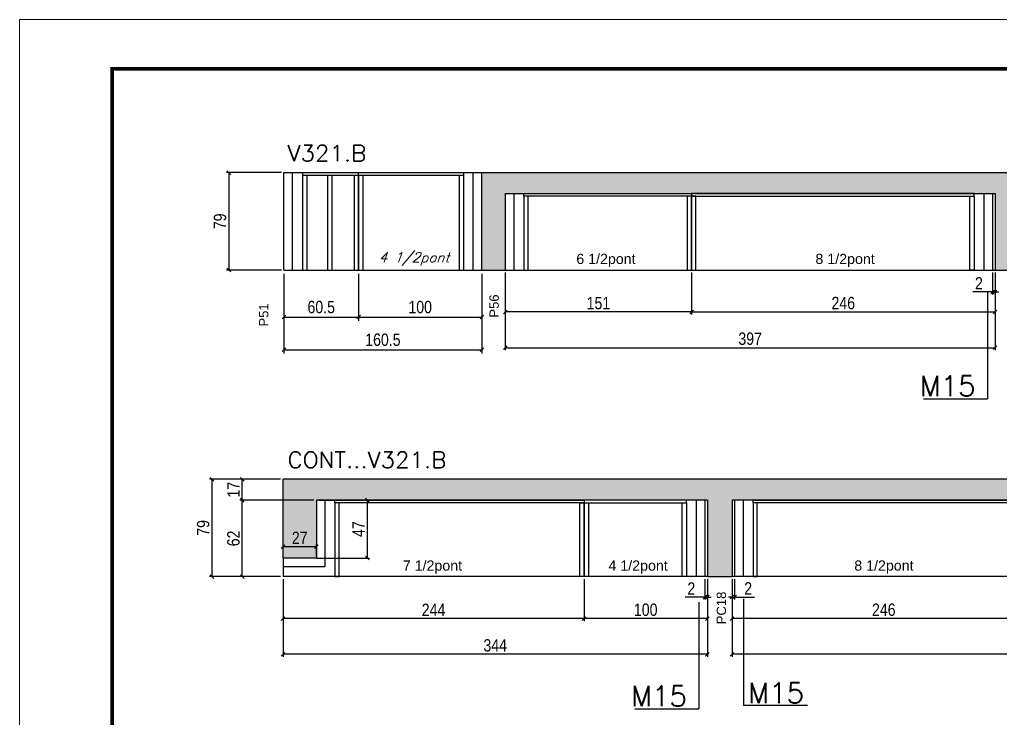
# Model space of a CAD drawing. Extents: x -3394 to 16474, y -5031 to 14397.
# Drawn here: x 5857 to 6652, y 5790 to 6357 of the extents above; entities that cross this region are included whole.
import ezdxf

# ---------------------------------------------------------------- set-up
doc = ezdxf.new("R2010")
doc.units = 0
doc.linetypes.add('DASHED', pattern=[0.75, 0.5, -0.25])
doc.layers.get('0').update_dxf_attribs({"linetype": 'CONTINUOUS'})
doc.layers.get('Defpoints').update_dxf_attribs({"linetype": 'CONTINUOUS'})
for name, color, linetype in [('COTA', 241, 'CONTINUOUS'), ('NOMENCLATURA', 7, 'CONTINUOUS'), ('Painéis', 200, 'CONTINUOUS'), ('PONTALETE', 7, 'CONTINUOUS'), ('SARR_2.2x7', 40, 'CONTINUOUS'), ('SARR_3.5x7', 81, 'CONTINUOUS'), ('texto', 7, 'CONTINUOUS')]:
    doc.layers.add(name, color=color, linetype=linetype)
for name, color, linetype, lineweight in [('Folhas', 255, 'CONTINUOUS', 9), ('SARRAFO DE PRESSAO', 251, 'DASHED', 9), ('Texto Seção', 7, 'CONTINUOUS', 15)]:
    doc.layers.add(name, color=color, linetype=linetype, lineweight=lineweight)
doc.styles.add('ARIAL', font='arial.ttf')
doc.styles.add('COTA TECNICA', font='techl___.ttf', dxfattribs={"height": 10})
doc.styles.add('REGUA-120', font='ROMANS.shx', dxfattribs={"height": 15})
doc.styles.add('ROMANS', font='romans.shx')
doc.styles.get("Standard").update_dxf_attribs({"font": 'ROMANS.SHX'})
doc.dimstyles.new('PAINEL', dxfattribs={"dimtxt": 10, "dimasz": 3, "dimexe": 3, "dimexo": 3, "dimgap": 3, "dimtad": 1, "dimdec": 1, "dimzin": 12, "dimdsep": 46, "dimtxsty": 'COTA TECNICA', "dimblk1": 'OBLIQUE', "dimblk2": 'OBLIQUE', "dimsah": 1, "dimcen": 0.9, "dimclrd": 4, "dimclre": 4, "dimclrt": 240, "dimadec": 1, "dimazin": 3, "dimtfac": 1, "dimtdec": 1, "dimtmove": 0, "dimatfit": 3, "dimfxl": 1, "dimtolj": 1, "dimtzin": 12, "dimarcsym": 0})
pattern_1 = [(50, (0, 1148.575), (9.1092334, -0.796954), [0.9525, -10.4775]), (355, (0, 1148.575), (-1.762171, 9.552842), [0.762, -8.382029]), (100.45144, (0.759, 1148.509), (7.347062, 8.755888), [0.8095, -8.904512]), (46.1842, (0, 1151.115), (13.553952, -2.102116), [1.42875, -15.71625]), (96.63556, (1.13, 1150.94), (11.870207, 12.371306), [1.214251, -13.35678]), (351.18415, (0, 1151.115), (11.870207, 12.371306), [1.142998, -12.572987]), (21, (1.27, 1150.48), (7.5807196, -5.11326), [0.9525, -10.4775]), (326, (1.27, 1150.48), (3.090101, 9.209398), [0.762, -8.382]), (71.45144, (1.902, 1150.054), (10.670821, 4.096138), [0.8095, -8.904497]), (37.5, (0, 1148.575), (0.1544302, 4.227752), [0, -8.2804, 0, -8.509, 0, -8.41375]), (7.5, (0, 1148.575), (3.3409831, 5.0090287), [0, -4.8514, 0, -8.0899, 0, -3.20675]), (327.5, (-2.832, 1148.575), (6.7795298, -0.2864372), [0, -3.175, 0, -9.906, 0, -13.1445]), (317.5, (-4.102, 1148.575), (7.406459, 1.2713246), [0, -4.1275, 0, -6.5786, 0, -9.3345])]

# ---------------------------------------------------------------- blocks, each defined once
blk = doc.blocks.new('9999999999')
at = {"layer": 'Folhas'}
blk.add_lwpolyline([(98138.98, 34190.21), (99623.98, 34190.21), (99623.98, 35240.21), (98138.98, 35240.21)], close=True, dxfattribs=at)
at = {"layer": 'Folhas', "color": 30, "const_width": 3}
blk.add_lwpolyline([(98213.98, 34230.21), (99583.98, 34230.21), (99583.98, 35200.21), (98213.98, 35200.21)], close=True, dxfattribs=at)
blk = doc.blocks.new('_Oblique')
at = {"color": 0, "linetype": 'ByBlock', "lineweight": -2}
blk.add_line((-0.5, -0.5), (0.5, 0.5), dxfattribs=at)
blk = doc.blocks.new('*D912')
at = {"layer": 'COTA', "color": 4, "linetype": 'ByBlock', "lineweight": -2, "transparency": 16777216}
for p, q in [((6071.48, 6150.49), (6071.48, 6112.3)), ((6131.98, 6150.49), (6131.98, 6112.3)), ((6071.48, 6115.3), (6131.98, 6115.3))]:
    blk.add_line(p, q, dxfattribs=at)
at = {"layer": 'Defpoints', "color": 0, "linetype": 'ByBlock', "transparency": 16777216}
for p in [(6071.48, 6153.49), (6131.98, 6153.49), (6131.98, 6115.3)]:
    blk.add_point(p, dxfattribs=at)
at = {"layer": 'COTA', "color": 4, "linetype": 'ByBlock', "lineweight": -2, "transparency": 16777216, "xscale": 3, "yscale": 3, "zscale": 3, "rotation": 180}
blk.add_blockref('_Oblique', (6071.48, 6115.3), dxfattribs=at)
at = {"layer": 'COTA', "color": 4, "linetype": 'ByBlock', "lineweight": -2, "transparency": 16777216, "xscale": 3, "yscale": 3, "zscale": 3}
blk.add_blockref('_Oblique', (6131.98, 6115.3), dxfattribs=at)
at = {"layer": 'COTA', "color": 240, "linetype": 'ByBlock', "transparency": 16777216, "insert": (6101.73, 6123.41), "char_height": 10, "attachment_point": 5, "style": 'COTA TECNICA'}
blk.add_mtext('\\A1;60.5', dxfattribs=at)
blk = doc.blocks.new('*D913')
at = {"layer": 'COTA', "color": 4, "linetype": 'ByBlock', "lineweight": -2, "transparency": 16777216}
for p, q in [((6131.98, 6150.49), (6131.98, 6112.3)), ((6231.98, 6150.49), (6231.98, 6112.3)), ((6131.98, 6115.3), (6231.98, 6115.3))]:
    blk.add_line(p, q, dxfattribs=at)
at = {"layer": 'Defpoints', "color": 0, "linetype": 'ByBlock', "transparency": 16777216}
for p in [(6131.98, 6153.49), (6231.98, 6153.49), (6231.98, 6115.3)]:
    blk.add_point(p, dxfattribs=at)
at = {"layer": 'COTA', "color": 4, "linetype": 'ByBlock', "lineweight": -2, "transparency": 16777216, "xscale": 3, "yscale": 3, "zscale": 3, "rotation": 180}
blk.add_blockref('_Oblique', (6131.98, 6115.3), dxfattribs=at)
at = {"layer": 'COTA', "color": 4, "linetype": 'ByBlock', "lineweight": -2, "transparency": 16777216, "xscale": 3, "yscale": 3, "zscale": 3}
blk.add_blockref('_Oblique', (6231.98, 6115.3), dxfattribs=at)
at = {"layer": 'COTA', "color": 240, "linetype": 'ByBlock', "transparency": 16777216, "insert": (6181.98, 6123.4), "char_height": 10, "attachment_point": 5, "style": 'COTA TECNICA'}
blk.add_mtext('\\A1;100', dxfattribs=at)
blk = doc.blocks.new('*D914')
at = {"layer": 'COTA', "color": 4, "linetype": 'ByBlock', "lineweight": -2, "transparency": 16777216}
for p, q in [((6071.48, 6150.49), (6071.48, 6085.8)), ((6231.98, 6150.49), (6231.98, 6085.8)), ((6071.48, 6088.8), (6231.98, 6088.8))]:
    blk.add_line(p, q, dxfattribs=at)
at = {"layer": 'Defpoints', "color": 0, "linetype": 'ByBlock', "transparency": 16777216}
for p in [(6071.48, 6153.49), (6231.98, 6153.49), (6231.98, 6088.8)]:
    blk.add_point(p, dxfattribs=at)
at = {"layer": 'COTA', "color": 4, "linetype": 'ByBlock', "lineweight": -2, "transparency": 16777216, "xscale": 3, "yscale": 3, "zscale": 3, "rotation": 180}
blk.add_blockref('_Oblique', (6071.48, 6088.8), dxfattribs=at)
at = {"layer": 'COTA', "color": 4, "linetype": 'ByBlock', "lineweight": -2, "transparency": 16777216, "xscale": 3, "yscale": 3, "zscale": 3}
blk.add_blockref('_Oblique', (6231.98, 6088.8), dxfattribs=at)
at = {"layer": 'COTA', "color": 240, "linetype": 'ByBlock', "transparency": 16777216, "insert": (6151.73, 6096.91), "char_height": 10, "attachment_point": 5, "style": 'COTA TECNICA'}
blk.add_mtext('\\A1;160.5', dxfattribs=at)
blk = doc.blocks.new('*D919')
at = {"layer": 'COTA', "color": 4, "linetype": 'Continuous', "lineweight": -2, "transparency": 16777216}
for p, q in [((6401.98, 6151.49), (6401.98, 6117.52)), ((6648.01, 6151.49), (6648.01, 6117.52)), ((6401.98, 6119.52), (6648.01, 6119.52))]:
    blk.add_line(p, q, dxfattribs=at)
at = {"layer": 'Defpoints', "color": 0, "linetype": 'Continuous', "transparency": 16777216}
for p in [(6401.98, 6153.49), (6648.01, 6153.49), (6648.01, 6119.52)]:
    blk.add_point(p, dxfattribs=at)
at = {"layer": 'COTA', "color": 4, "linetype": 'Continuous', "lineweight": -2, "transparency": 16777216, "xscale": 3, "yscale": 3, "zscale": 3, "rotation": 180}
blk.add_blockref('_Oblique', (6401.98, 6119.52), dxfattribs=at)
at = {"layer": 'COTA', "color": 4, "linetype": 'Continuous', "lineweight": -2, "transparency": 16777216, "xscale": 3, "yscale": 3, "zscale": 3}
blk.add_blockref('_Oblique', (6648.01, 6119.52), dxfattribs=at)
at = {"layer": 'COTA', "color": 240, "linetype": 'Continuous', "transparency": 16777216, "insert": (6525, 6126.62), "char_height": 10, "attachment_point": 5, "style": 'COTA TECNICA'}
blk.add_mtext('\\A1;246', dxfattribs=at)
blk = doc.blocks.new('*D920')
at = {"layer": 'COTA', "color": 4, "linetype": 'Continuous', "lineweight": -2, "transparency": 16777216}
for p, q in [((6250.98, 6151.49), (6250.98, 6088.5)), ((6648.01, 6151.49), (6648.01, 6088.5)), ((6250.98, 6090.5), (6648.01, 6090.5))]:
    blk.add_line(p, q, dxfattribs=at)
at = {"layer": 'Defpoints', "color": 0, "linetype": 'Continuous', "transparency": 16777216}
for p in [(6250.98, 6153.49), (6648.01, 6153.49), (6648.01, 6090.5)]:
    blk.add_point(p, dxfattribs=at)
at = {"layer": 'COTA', "color": 4, "linetype": 'Continuous', "lineweight": -2, "transparency": 16777216, "xscale": 3, "yscale": 3, "zscale": 3, "rotation": 180}
blk.add_blockref('_Oblique', (6250.98, 6090.5), dxfattribs=at)
at = {"layer": 'COTA', "color": 4, "linetype": 'Continuous', "lineweight": -2, "transparency": 16777216, "xscale": 3, "yscale": 3, "zscale": 3}
blk.add_blockref('_Oblique', (6648.01, 6090.5), dxfattribs=at)
at = {"layer": 'COTA', "color": 240, "linetype": 'Continuous', "transparency": 16777216, "insert": (6449.5, 6097.74), "char_height": 10, "attachment_point": 5, "style": 'COTA TECNICA'}
blk.add_mtext('\\A1;397', dxfattribs=at)
blk = doc.blocks.new('*D923')
at = {"layer": 'COTA', "color": 4, "linetype": 'Continuous', "lineweight": -2, "transparency": 16777216}
for p, q in [((6250.98, 6151.49), (6250.98, 6117.52)), ((6401.98, 6151.49), (6401.98, 6117.52)), ((6401.98, 6119.52), (6250.98, 6119.52))]:
    blk.add_line(p, q, dxfattribs=at)
at = {"layer": 'Defpoints', "color": 0, "linetype": 'Continuous', "transparency": 16777216}
for p in [(6250.98, 6153.49), (6401.98, 6153.49), (6250.98, 6119.52)]:
    blk.add_point(p, dxfattribs=at)
at = {"layer": 'COTA', "color": 4, "linetype": 'Continuous', "lineweight": -2, "transparency": 16777216, "xscale": 3, "yscale": 3, "zscale": 3, "rotation": 180}
blk.add_blockref('_Oblique', (6250.98, 6119.52), dxfattribs=at)
at = {"layer": 'COTA', "color": 4, "linetype": 'Continuous', "lineweight": -2, "transparency": 16777216, "xscale": 3, "yscale": 3, "zscale": 3}
blk.add_blockref('_Oblique', (6401.98, 6119.52), dxfattribs=at)
at = {"layer": 'COTA', "color": 240, "linetype": 'Continuous', "transparency": 16777216, "insert": (6326.48, 6126.63), "char_height": 10, "attachment_point": 5, "style": 'COTA TECNICA'}
blk.add_mtext('\\A1;151', dxfattribs=at)
blk = doc.blocks.new('*D927')
at = {"layer": 'COTA', "color": 4, "linetype": 'Continuous', "lineweight": -2, "transparency": 16777216}
for p, q in [((6314.81, 5902.87), (6314.81, 5868.9)), ((6414.81, 5902.87), (6414.81, 5868.9)), ((6414.81, 5870.9), (6314.81, 5870.9))]:
    blk.add_line(p, q, dxfattribs=at)
at = {"layer": 'Defpoints', "color": 0, "linetype": 'Continuous', "transparency": 16777216}
for p in [(6314.81, 5904.87), (6414.81, 5904.87), (6314.81, 5870.9)]:
    blk.add_point(p, dxfattribs=at)
at = {"layer": 'COTA', "color": 4, "linetype": 'Continuous', "lineweight": -2, "transparency": 16777216, "xscale": 3, "yscale": 3, "zscale": 3, "rotation": 180}
blk.add_blockref('_Oblique', (6314.81, 5870.9), dxfattribs=at)
at = {"layer": 'COTA', "color": 4, "linetype": 'Continuous', "lineweight": -2, "transparency": 16777216, "xscale": 3, "yscale": 3, "zscale": 3}
blk.add_blockref('_Oblique', (6414.81, 5870.9), dxfattribs=at)
at = {"layer": 'COTA', "color": 240, "linetype": 'Continuous', "transparency": 16777216, "insert": (6364.81, 5878), "char_height": 10, "attachment_point": 5, "style": 'COTA TECNICA'}
blk.add_mtext('\\A1;100', dxfattribs=at)
blk = doc.blocks.new('*D928')
at = {"layer": 'COTA', "color": 4, "linetype": 'Continuous', "lineweight": -2, "transparency": 16777216}
for p, q in [((6070.78, 5902.87), (6070.78, 5868.9)), ((6314.81, 5902.87), (6314.81, 5868.9)), ((6314.81, 5870.9), (6070.78, 5870.9))]:
    blk.add_line(p, q, dxfattribs=at)
at = {"layer": 'Defpoints', "color": 0, "linetype": 'Continuous', "transparency": 16777216}
for p in [(6070.78, 5904.87), (6314.81, 5904.87), (6070.78, 5870.9)]:
    blk.add_point(p, dxfattribs=at)
at = {"layer": 'COTA', "color": 4, "linetype": 'Continuous', "lineweight": -2, "transparency": 16777216, "xscale": 3, "yscale": 3, "zscale": 3, "rotation": 180}
blk.add_blockref('_Oblique', (6070.78, 5870.9), dxfattribs=at)
at = {"layer": 'COTA', "color": 4, "linetype": 'Continuous', "lineweight": -2, "transparency": 16777216, "xscale": 3, "yscale": 3, "zscale": 3}
blk.add_blockref('_Oblique', (6314.81, 5870.9), dxfattribs=at)
at = {"layer": 'COTA', "color": 240, "linetype": 'Continuous', "transparency": 16777216, "insert": (6192.79, 5877.97), "char_height": 10, "attachment_point": 5, "style": 'COTA TECNICA'}
blk.add_mtext('\\A1;244', dxfattribs=at)
blk = doc.blocks.new('*D929')
at = {"layer": 'COTA', "color": 4, "linetype": 'Continuous', "lineweight": -2, "transparency": 16777216}
for p, q in [((6070.78, 5902.87), (6070.78, 5839.88)), ((6414.81, 5902.87), (6414.81, 5839.88)), ((6414.81, 5841.88), (6070.78, 5841.88))]:
    blk.add_line(p, q, dxfattribs=at)
at = {"layer": 'Defpoints', "color": 0, "linetype": 'Continuous', "transparency": 16777216}
for p in [(6070.78, 5904.87), (6414.81, 5904.87), (6070.78, 5841.88)]:
    blk.add_point(p, dxfattribs=at)
at = {"layer": 'COTA', "color": 4, "linetype": 'Continuous', "lineweight": -2, "transparency": 16777216, "xscale": 3, "yscale": 3, "zscale": 3, "rotation": 180}
blk.add_blockref('_Oblique', (6070.78, 5841.88), dxfattribs=at)
at = {"layer": 'COTA', "color": 4, "linetype": 'Continuous', "lineweight": -2, "transparency": 16777216, "xscale": 3, "yscale": 3, "zscale": 3}
blk.add_blockref('_Oblique', (6414.81, 5841.88), dxfattribs=at)
at = {"layer": 'COTA', "color": 240, "linetype": 'Continuous', "transparency": 16777216, "insert": (6242.79, 5849.1), "char_height": 10, "attachment_point": 5, "style": 'COTA TECNICA'}
blk.add_mtext('\\A1;344', dxfattribs=at)
blk = doc.blocks.new('*D930')
at = {"layer": 'COTA', "color": 4, "linetype": 'Continuous', "lineweight": -2, "transparency": 16777216}
for p, q in [((6095.78, 5966.87), (6035.72, 5966.87)), ((6037.72, 5904.87), (6037.72, 5966.87)), ((6068.78, 5904.87), (6035.72, 5904.87))]:
    blk.add_line(p, q, dxfattribs=at)
at = {"layer": 'Defpoints', "color": 0, "linetype": 'Continuous', "transparency": 16777216}
for p in [(6037.72, 5966.87), (6097.78, 5966.87), (6070.78, 5904.87)]:
    blk.add_point(p, dxfattribs=at)
at = {"layer": 'COTA', "color": 4, "linetype": 'Continuous', "lineweight": -2, "transparency": 16777216, "xscale": 3, "yscale": 3, "zscale": 3}
for p, rotation in [((6037.72, 5966.87), 90), ((6037.72, 5904.87), 270)]:
    blk.add_blockref('_Oblique', p, dxfattribs=dict(at, rotation=rotation))
at = {"layer": 'COTA', "color": 240, "linetype": 'Continuous', "transparency": 16777216, "insert": (6030.62, 5935.87), "char_height": 10, "attachment_point": 5, "rotation": 90, "style": 'COTA TECNICA'}
blk.add_mtext('\\A1;62', dxfattribs=at)
blk = doc.blocks.new('*D931')
at = {"layer": 'COTA', "color": 4, "linetype": 'Continuous', "lineweight": -2, "transparency": 16777216}
for p, q in [((6068.78, 5983.87), (6035.72, 5983.87)), ((6037.72, 5966.87), (6037.72, 5983.87)), ((6095.78, 5966.87), (6035.72, 5966.87))]:
    blk.add_line(p, q, dxfattribs=at)
at = {"layer": 'Defpoints', "color": 0, "linetype": 'Continuous', "transparency": 16777216}
for p in [(6037.72, 5983.87), (6070.78, 5983.87), (6097.78, 5966.87)]:
    blk.add_point(p, dxfattribs=at)
at = {"layer": 'COTA', "color": 4, "linetype": 'Continuous', "lineweight": -2, "transparency": 16777216, "xscale": 3, "yscale": 3, "zscale": 3}
for p, rotation in [((6037.72, 5983.87), 90), ((6037.72, 5966.87), 270)]:
    blk.add_blockref('_Oblique', p, dxfattribs=dict(at, rotation=rotation))
at = {"layer": 'COTA', "color": 240, "linetype": 'Continuous', "transparency": 16777216, "insert": (6030.65, 5975.37), "char_height": 10, "attachment_point": 5, "rotation": 90, "style": 'COTA TECNICA'}
blk.add_mtext('\\A1;17', dxfattribs=at)
blk = doc.blocks.new('*D932')
at = {"layer": 'COTA', "color": 4, "linetype": 'Continuous', "lineweight": -2, "transparency": 16777216}
for p, q in [((6068.78, 5983.87), (6011.16, 5983.87)), ((6013.16, 5983.87), (6013.16, 5904.87)), ((6068.78, 5904.87), (6011.16, 5904.87))]:
    blk.add_line(p, q, dxfattribs=at)
at = {"layer": 'Defpoints', "color": 0, "linetype": 'Continuous', "transparency": 16777216}
for p in [(6070.78, 5983.87), (6013.16, 5904.87), (6070.78, 5904.87)]:
    blk.add_point(p, dxfattribs=at)
at = {"layer": 'COTA', "color": 4, "linetype": 'Continuous', "lineweight": -2, "transparency": 16777216, "xscale": 3, "yscale": 3, "zscale": 3}
for p, rotation in [((6013.16, 5983.87), 90), ((6013.16, 5904.87), 270)]:
    blk.add_blockref('_Oblique', p, dxfattribs=dict(at, rotation=rotation))
at = {"layer": 'COTA', "color": 240, "linetype": 'Continuous', "transparency": 16777216, "insert": (6006.06, 5944.37), "char_height": 10, "attachment_point": 5, "rotation": 90, "style": 'COTA TECNICA'}
blk.add_mtext('\\A1;79', dxfattribs=at)
blk = doc.blocks.new('*D933')
at = {"layer": 'COTA', "color": 4, "linetype": 'Continuous', "lineweight": -2, "transparency": 16777216}
for p, q in [((6099.78, 5966.87), (6141, 5966.87)), ((6139, 5966.87), (6139, 5919.87)), ((6099.78, 5919.87), (6141, 5919.87))]:
    blk.add_line(p, q, dxfattribs=at)
at = {"layer": 'Defpoints', "color": 0, "linetype": 'Continuous', "transparency": 16777216}
for p in [(6097.78, 5966.87), (6097.78, 5919.87), (6139, 5919.87)]:
    blk.add_point(p, dxfattribs=at)
at = {"layer": 'COTA', "color": 4, "linetype": 'Continuous', "lineweight": -2, "transparency": 16777216, "xscale": 3, "yscale": 3, "zscale": 3}
for p, rotation in [((6139, 5966.87), 90), ((6139, 5919.87), 270)]:
    blk.add_blockref('_Oblique', p, dxfattribs=dict(at, rotation=rotation))
at = {"layer": 'COTA', "color": 240, "linetype": 'Continuous', "transparency": 16777216, "insert": (6131.93, 5943.37), "char_height": 10, "attachment_point": 5, "rotation": 90, "style": 'COTA TECNICA'}
blk.add_mtext('\\A1;47', dxfattribs=at)
blk = doc.blocks.new('*D934')
at = {"layer": 'COTA', "color": 4, "linetype": 'Continuous', "lineweight": -2, "transparency": 16777216}
for p, q in [((6070.78, 5921.87), (6070.78, 5931.25)), ((6070.78, 5929.25), (6097.78, 5929.25)), ((6097.78, 5921.87), (6097.78, 5931.25))]:
    blk.add_line(p, q, dxfattribs=at)
at = {"layer": 'Defpoints', "color": 0, "linetype": 'Continuous', "transparency": 16777216}
for p in [(6097.78, 5929.25), (6070.78, 5919.87), (6097.78, 5919.87)]:
    blk.add_point(p, dxfattribs=at)
at = {"layer": 'COTA', "color": 4, "linetype": 'Continuous', "lineweight": -2, "transparency": 16777216, "xscale": 3, "yscale": 3, "zscale": 3, "rotation": 180}
blk.add_blockref('_Oblique', (6070.78, 5929.25), dxfattribs=at)
at = {"layer": 'COTA', "color": 4, "linetype": 'Continuous', "lineweight": -2, "transparency": 16777216, "xscale": 3, "yscale": 3, "zscale": 3}
blk.add_blockref('_Oblique', (6097.78, 5929.25), dxfattribs=at)
at = {"layer": 'COTA', "color": 240, "linetype": 'Continuous', "transparency": 16777216, "insert": (6084.28, 5936.32), "char_height": 10, "attachment_point": 5, "style": 'COTA TECNICA'}
blk.add_mtext('\\A1;27', dxfattribs=at)
blk = doc.blocks.new('*D935')
at = {"layer": 'COTA', "color": 4, "linetype": 'Continuous', "lineweight": -2, "transparency": 16777216}
for p, q in [((6412.81, 5902.87), (6412.81, 5886.23)), ((6414.81, 5902.87), (6414.81, 5886.23)), ((6412.81, 5888.23), (6396.7, 5888.23)), ((6414.81, 5888.23), (6412.81, 5888.23)), ((6414.81, 5888.23), (6417.81, 5888.23))]:
    blk.add_line(p, q, dxfattribs=at)
at = {"layer": 'Defpoints', "color": 0, "linetype": 'Continuous', "transparency": 16777216}
for p in [(6412.81, 5904.87), (6414.81, 5904.87), (6412.81, 5888.23)]:
    blk.add_point(p, dxfattribs=at)
at = {"layer": 'COTA', "color": 4, "linetype": 'Continuous', "lineweight": -2, "transparency": 16777216, "xscale": 3, "yscale": 3, "zscale": 3}
blk.add_blockref('_Oblique', (6412.81, 5888.23), dxfattribs=at)
at = {"layer": 'COTA', "color": 4, "linetype": 'Continuous', "lineweight": -2, "transparency": 16777216, "xscale": 3, "yscale": 3, "zscale": 3, "rotation": 180}
blk.add_blockref('_Oblique', (6414.81, 5888.23), dxfattribs=at)
at = {"layer": 'COTA', "color": 240, "linetype": 'Continuous', "transparency": 16777216, "insert": (6401.75, 5895.23), "char_height": 10, "attachment_point": 5, "style": 'COTA TECNICA'}
blk.add_mtext('\\A1;2', dxfattribs=at)
blk = doc.blocks.new('*D937')
at = {"layer": 'COTA', "color": 4, "linetype": 'Continuous', "lineweight": -2, "transparency": 16777216}
for p, q in [((6434.81, 5902.87), (6434.81, 5868.9)), ((6680.84, 5902.87), (6680.84, 5868.9)), ((6680.84, 5870.9), (6434.81, 5870.9))]:
    blk.add_line(p, q, dxfattribs=at)
at = {"layer": 'Defpoints', "color": 0, "linetype": 'Continuous', "transparency": 16777216}
for p in [(6434.81, 5904.87), (6680.84, 5904.87), (6434.81, 5870.9)]:
    blk.add_point(p, dxfattribs=at)
at = {"layer": 'COTA', "color": 4, "linetype": 'Continuous', "lineweight": -2, "transparency": 16777216, "xscale": 3, "yscale": 3, "zscale": 3, "rotation": 180}
blk.add_blockref('_Oblique', (6434.81, 5870.9), dxfattribs=at)
at = {"layer": 'COTA', "color": 4, "linetype": 'Continuous', "lineweight": -2, "transparency": 16777216, "xscale": 3, "yscale": 3, "zscale": 3}
blk.add_blockref('_Oblique', (6680.84, 5870.9), dxfattribs=at)
at = {"layer": 'COTA', "color": 240, "linetype": 'Continuous', "transparency": 16777216, "insert": (6557.82, 5878), "char_height": 10, "attachment_point": 5, "style": 'COTA TECNICA'}
blk.add_mtext('\\A1;246', dxfattribs=at)
blk = doc.blocks.new('*D938')
at = {"layer": 'COTA', "color": 4, "linetype": 'Continuous', "lineweight": -2, "transparency": 16777216}
for p, q in [((6434.81, 5902.87), (6434.81, 5839.88)), ((7045.84, 5902.87), (7045.84, 5839.88)), ((7045.84, 5841.88), (6434.81, 5841.88))]:
    blk.add_line(p, q, dxfattribs=at)
at = {"layer": 'Defpoints', "color": 0, "linetype": 'Continuous', "transparency": 16777216}
for p in [(6434.81, 5904.87), (7045.84, 5904.87), (6434.81, 5841.88)]:
    blk.add_point(p, dxfattribs=at)
at = {"layer": 'COTA', "color": 4, "linetype": 'Continuous', "lineweight": -2, "transparency": 16777216, "xscale": 3, "yscale": 3, "zscale": 3, "rotation": 180}
blk.add_blockref('_Oblique', (6434.81, 5841.88), dxfattribs=at)
at = {"layer": 'COTA', "color": 4, "linetype": 'Continuous', "lineweight": -2, "transparency": 16777216, "xscale": 3, "yscale": 3, "zscale": 3}
blk.add_blockref('_Oblique', (7045.84, 5841.88), dxfattribs=at)
at = {"layer": 'COTA', "color": 240, "linetype": 'Continuous', "transparency": 16777216, "insert": (6740.32, 5848.98), "char_height": 10, "attachment_point": 5, "style": 'COTA TECNICA'}
blk.add_mtext('\\A1;611', dxfattribs=at)
blk = doc.blocks.new('*D943')
at = {"layer": 'COTA', "color": 4, "linetype": 'Continuous', "lineweight": -2, "transparency": 16777216}
for p, q in [((6434.81, 5902.87), (6434.81, 5886.32)), ((6436.81, 5902.87), (6436.81, 5886.32)), ((6434.81, 5888.32), (6431.81, 5888.32)), ((6434.81, 5888.32), (6436.81, 5888.32)), ((6436.81, 5888.32), (6452.92, 5888.32))]:
    blk.add_line(p, q, dxfattribs=at)
at = {"layer": 'Defpoints', "color": 0, "linetype": 'Continuous', "transparency": 16777216}
for p in [(6434.81, 5904.87), (6436.81, 5904.87), (6434.81, 5888.32)]:
    blk.add_point(p, dxfattribs=at)
at = {"layer": 'COTA', "color": 4, "linetype": 'Continuous', "lineweight": -2, "transparency": 16777216, "xscale": 3, "yscale": 3, "zscale": 3}
blk.add_blockref('_Oblique', (6434.81, 5888.32), dxfattribs=at)
at = {"layer": 'COTA', "color": 4, "linetype": 'Continuous', "lineweight": -2, "transparency": 16777216, "xscale": 3, "yscale": 3, "zscale": 3, "rotation": 180}
blk.add_blockref('_Oblique', (6436.81, 5888.32), dxfattribs=at)
at = {"layer": 'COTA', "color": 240, "linetype": 'Continuous', "transparency": 16777216, "insert": (6447.86, 5895.32), "char_height": 10, "attachment_point": 5, "style": 'COTA TECNICA'}
blk.add_mtext('\\A1;2', dxfattribs=at)
blk = doc.blocks.new('*D945')
at = {"layer": 'COTA', "color": 4, "linetype": 'Continuous', "lineweight": -2, "transparency": 16777216}
for p, q in [((6646.01, 6151.49), (6646.01, 6133.73)), ((6648.01, 6151.49), (6648.01, 6133.73)), ((6646.01, 6135.73), (6629.9, 6135.73)), ((6648.01, 6135.73), (6646.01, 6135.73)), ((6648.01, 6135.73), (6651.01, 6135.73))]:
    blk.add_line(p, q, dxfattribs=at)
at = {"layer": 'Defpoints', "color": 0, "linetype": 'Continuous', "transparency": 16777216}
for p in [(6646.01, 6153.49), (6648.01, 6153.49), (6646.01, 6135.73)]:
    blk.add_point(p, dxfattribs=at)
at = {"layer": 'COTA', "color": 4, "linetype": 'Continuous', "lineweight": -2, "transparency": 16777216, "xscale": 3, "yscale": 3, "zscale": 3}
blk.add_blockref('_Oblique', (6646.01, 6135.73), dxfattribs=at)
at = {"layer": 'COTA', "color": 4, "linetype": 'Continuous', "lineweight": -2, "transparency": 16777216, "xscale": 3, "yscale": 3, "zscale": 3, "rotation": 180}
blk.add_blockref('_Oblique', (6648.01, 6135.73), dxfattribs=at)
at = {"layer": 'COTA', "color": 240, "linetype": 'Continuous', "transparency": 16777216, "insert": (6634.96, 6142.73), "char_height": 10, "attachment_point": 5, "style": 'COTA TECNICA'}
blk.add_mtext('\\A1;2', dxfattribs=at)
blk = doc.blocks.new('*D947')
at = {"layer": 'COTA', "color": 4, "linetype": 'Continuous', "lineweight": -2, "transparency": 16777216}
for p, q in [((6069.48, 6232.49), (6024.82, 6232.49)), ((6026.82, 6232.49), (6026.82, 6153.49)), ((6069.48, 6153.49), (6024.82, 6153.49))]:
    blk.add_line(p, q, dxfattribs=at)
at = {"layer": 'Defpoints', "color": 0, "linetype": 'Continuous', "transparency": 16777216}
for p in [(6071.48, 6232.49), (6026.82, 6153.49), (6071.48, 6153.49)]:
    blk.add_point(p, dxfattribs=at)
at = {"layer": 'COTA', "color": 4, "linetype": 'Continuous', "lineweight": -2, "transparency": 16777216, "xscale": 3, "yscale": 3, "zscale": 3}
for p, rotation in [((6026.82, 6232.49), 90), ((6026.82, 6153.49), 270)]:
    blk.add_blockref('_Oblique', p, dxfattribs=dict(at, rotation=rotation))
at = {"layer": 'COTA', "color": 240, "linetype": 'Continuous', "transparency": 16777216, "insert": (6019.72, 6192.99), "char_height": 10, "attachment_point": 5, "rotation": 90, "style": 'COTA TECNICA'}
blk.add_mtext('\\A1;79', dxfattribs=at)

msp = doc.modelspace()

# ---------------------------------------------------------------- hatches: boundary and pattern name
at = {"layer": 'COTA', "linetype": 'Continuous'}
h = msp.add_hatch(dxfattribs=at)
h.set_pattern_fill('AR-CONC', color=256, scale=0.05)
h.set_pattern_definition(pattern_1)
h.paths.add_polyline_path([(6231.98, 6232.49), (6231.98, 6153.49), (6250.98, 6153.49), (6250.98, 6215.49), (6648.01, 6215.49), (6648.01, 6153.49), (6667.01, 6153.49), (6667.01, 6215.49), (7014.14, 6215.49), (7014.14, 6232.49)])
h = msp.add_hatch(dxfattribs=at)
h.set_pattern_fill('AR-CONC', color=256, scale=0.05)
h.set_pattern_definition(pattern_1)
h.paths.add_polyline_path([(6414.81, 5966.87), (6414.81, 5904.87), (6434.81, 5904.87), (6434.81, 5966.87), (7045.84, 5966.87), (7045.84, 5983.87), (6070.78, 5983.87), (6070.78, 5919.87), (6097.78, 5919.87), (6097.78, 5966.87)])

# ---------------------------------------------------------------- linework, layer by layer
at = {"layer": 'COTA', "linetype": 'ByBlock'}
for p, q in [((6071.48, 6232.49), (6071.48, 6232.49)), ((6231.98, 6232.49), (7014.14, 6232.49))]:
    msp.add_line(p, q, dxfattribs=at)
at = {"layer": 'COTA', "linetype": 'Continuous'}
for p, q in [((6648.01, 6153.49), (6667.01, 6153.49)), ((6070.78, 5919.87), (6070.78, 5983.87)), ((7045.84, 5983.87), (6070.78, 5983.87)), ((6414.81, 5904.87), (6434.81, 5904.87))]:
    msp.add_line(p, q, dxfattribs=at)
at = {"layer": 'NOMENCLATURA', "linetype": 'Continuous'}
for p, q in [((6641.94, 6135.73), (6641.94, 6049.16)), ((6590.06, 6049.16), (6641.94, 6049.16)), ((6407.9, 5884.19), (6407.9, 5797.62)), ((6443.99, 5886.83), (6443.99, 5800.26)), ((6356.01, 5797.62), (6407.9, 5797.62)), ((6495.88, 5800.26), (6443.99, 5800.26))]:
    msp.add_line(p, q, dxfattribs=at)
at = {"layer": 'Painéis', "linetype": 'ByBlock'}
for p, q in [((6071.48, 6232.49), (6231.98, 6232.49)), ((6071.48, 6153.49), (6071.48, 6232.49)), ((6131.98, 6153.49), (6131.98, 6232.49)), ((6231.98, 6153.49), (6231.98, 6232.49)), ((6071.48, 6153.49), (6231.98, 6153.49))]:
    msp.add_line(p, q, dxfattribs=at)
at = {"layer": 'Painéis', "linetype": 'Continuous'}
for p, q in [((6250.98, 6215.49), (6648.01, 6215.49)), ((6250.98, 6215.49), (6250.98, 6153.49)), ((6401.98, 6215.49), (6401.98, 6153.49)), ((6646.01, 6215.49), (6646.01, 6153.49)), ((6648.01, 6215.49), (6648.01, 6153.49)), ((6231.98, 6153.49), (6250.98, 6153.49)), ((6250.98, 6153.49), (6648.01, 6153.49)), ((6414.81, 5966.87), (6097.78, 5966.87)), ((6097.78, 5966.87), (6097.78, 5919.87)), ((6314.81, 5966.87), (6314.81, 5904.87)), ((6412.81, 5966.87), (6412.81, 5904.87)), ((6414.81, 5966.87), (6414.81, 5904.87)), ((7045.84, 5966.87), (6434.81, 5966.87)), ((6434.81, 5966.87), (6434.81, 5904.87)), ((6436.81, 5966.87), (6436.81, 5904.87)), ((6070.78, 5919.87), (6070.78, 5904.87)), ((6097.78, 5919.87), (6070.78, 5919.87)), ((6414.81, 5904.87), (6070.78, 5904.87)), ((7045.84, 5904.87), (6434.81, 5904.87))]:
    msp.add_line(p, q, dxfattribs=at)
at = {"layer": 'SARR_2.2x7', "linetype": 'Continuous'}
for p, q in [((6078.48, 6153.49), (6078.48, 6232.49)), ((6086.48, 6230.29), (6131.98, 6230.29)), ((6131.98, 6230.29), (6216.98, 6230.29)), ((6224.98, 6153.49), (6224.98, 6232.49))]:
    msp.add_line(p, q, dxfattribs=at)
at = {"layer": 'SARR_2.2x7', "ltscale": 25}
for p, q in [((6257.98, 6215.49), (6257.98, 6153.49)), ((6639.01, 6215.49), (6639.01, 6153.49)), ((6104.78, 5966.87), (6104.78, 5919.87)), ((6405.81, 5966.87), (6405.81, 5904.87)), ((6443.81, 5966.87), (6443.81, 5904.87)), ((6097.78, 5919.87), (6104.78, 5919.87)), ((6104.78, 5919.87), (6104.78, 5912.87)), ((6104.78, 5912.87), (6070.78, 5912.87))]:
    msp.add_line(p, q, dxfattribs=at)
at = {"layer": 'SARR_2.2x7', "ltscale": 25, "elevation": 0}
for points in [[(6401.98, 6213.29), (6265.98, 6213.29), (6265.98, 6215.49), (6401.98, 6215.49)], [(6314.81, 5964.67), (6112.78, 5964.67), (6112.78, 5966.87), (6314.81, 5966.87)], [(6314.81, 5964.67), (6397.81, 5964.67), (6397.81, 5966.87), (6314.81, 5966.87)], [(6680.84, 5964.67), (6451.81, 5964.67), (6451.81, 5966.87), (6680.84, 5966.87)]]:
    msp.add_lwpolyline(points, close=True, dxfattribs=at)
at = {"layer": 'SARR_2.2x7', "ltscale": 25}
msp.add_lwpolyline([(6401.98, 6213.29), (6631.01, 6213.29), (6631.01, 6215.49), (6401.98, 6215.49)], close=True, dxfattribs=at)
at = {"layer": 'SARR_3.5x7'}
for p, q in [((6086.48, 6232.49), (6086.48, 6153.49)), ((6089.98, 6230.29), (6089.98, 6153.49)), ((6106.82, 6230.29), (6106.82, 6153.49)), ((6110.32, 6230.29), (6110.32, 6153.49)), ((6128.48, 6230.29), (6128.48, 6153.49)), ((6131.98, 6230.29), (6131.98, 6153.49)), ((6135.48, 6230.29), (6135.48, 6153.49)), ((6213.48, 6230.29), (6213.48, 6153.49)), ((6216.98, 6232.49), (6216.98, 6153.49)), ((6086.48, 6153.49), (6089.98, 6153.49)), ((6128.48, 6153.49), (6131.98, 6153.49)), ((6131.98, 6153.49), (6135.48, 6153.49)), ((6213.48, 6153.49), (6216.98, 6153.49))]:
    msp.add_line(p, q, dxfattribs=at)
at = {"layer": 'SARR_3.5x7', "elevation": 0}
for points in [[(6265.98, 6153.49), (6269.48, 6153.49), (6269.48, 6213.29), (6265.98, 6213.29)], [(6112.78, 5904.87), (6116.28, 5904.87), (6116.28, 5964.67), (6112.78, 5964.67)], [(6314.81, 5904.87), (6311.31, 5904.87), (6311.31, 5964.67), (6314.81, 5964.67)], [(6318.31, 5904.87), (6314.81, 5904.87), (6314.81, 5964.67), (6318.31, 5964.67)], [(6397.81, 5904.87), (6394.31, 5904.87), (6394.31, 5964.67), (6397.81, 5964.67)], [(6451.81, 5904.87), (6455.31, 5904.87), (6455.31, 5964.67), (6451.81, 5964.67)]]:
    msp.add_lwpolyline(points, close=True, dxfattribs=at)
at = {"layer": 'SARR_3.5x7'}
for points in [[(6398.48, 6153.49), (6401.98, 6153.49), (6401.98, 6213.29), (6398.48, 6213.29)], [(6401.98, 6153.49), (6405.48, 6153.49), (6405.48, 6213.29), (6401.98, 6213.29)], [(6631.01, 6153.49), (6627.51, 6153.49), (6627.51, 6213.29), (6631.01, 6213.29)]]:
    msp.add_lwpolyline(points, close=True, dxfattribs=at)

# ---------------------------------------------------------------- block references
at = {"layer": 'SARRAFO DE PRESSAO', "color": 6, "linetype": 'ByBlock'}
msp.add_blockref('9999999999', (-92281.77, -28883.68), dxfattribs=at)

# ---------------------------------------------------------------- texts
at = {"layer": 'NOMENCLATURA', "linetype": 'Continuous', "style": 'ARIAL'}
for s, p in [('P56', (6245.69, 6114.88)), ('P51', (6058.9, 6107.65)), ('PC18', (6429.9, 5866.27))]:
    msp.add_text(s, height=7.567, rotation=90, dxfattribs=at).set_placement(p)
at = {"layer": 'NOMENCLATURA', "linetype": 'Continuous'}
for p in [(6587.01, 6051.27), (6352.96, 5799.73), (6447.86, 5802.37)]:
    msp.add_text('M15', height=16.5, dxfattribs=at).set_placement(p)
at = {"layer": 'PONTALETE', "linetype": 'Continuous', "style": 'ARIAL'}
for s, p in [('6 1/2pont', (6308.55, 6158.37)), ('8 1/2pont', (6502.45, 6158.37)), ('7 1/2pont', (6167.89, 5909.75)), ('4 1/2pont', (6334.62, 5909.75)), ('8 1/2pont', (6533.92, 5909.75))]:
    msp.add_text(s, height=8.25, dxfattribs=at).set_placement(p)
at = {"layer": 'texto', "color": 2, "insert": (6177, 6162.46), "char_height": 8, "attachment_point": 5, "style": 'ROMANS'}
msp.add_mtext('{\\Q19;\\C256;4 1/2pont}', dxfattribs=at)
at = {"layer": 'Texto Seção', "style": 'REGUA-120', "width": 1.05}
for s, p in [('V321.B', (6074.48, 6241.67)), ('CONT...V321.B', (6074.48, 5993.06))]:
    msp.add_text(s, height=13, dxfattribs=at).set_placement(p)

# ---------------------------------------------------------------- dimensions: what is measured, and where the dimension line sits
at = {"layer": 'COTA', "linetype": 'Continuous'}
for base, p1, p2, angle, picture, middle in [((6026.82, 6153.49), (6071.48, 6232.49), (6071.48, 6153.49), 90, '*D947', (6019.72, 6192.99)), ((6250.98, 6119.52), (6401.98, 6153.49), (6250.98, 6153.49), 180, '*D923', (6326.48, 6126.63)), ((6013.16, 5904.87), (6070.78, 5983.87), (6070.78, 5904.87), 90, '*D932', (6006.06, 5944.37)), ((6037.72, 5983.87), (6097.78, 5966.87), (6070.78, 5983.87), 90, '*D931', (6030.65, 5975.37)), ((6037.72, 5966.87), (6070.78, 5904.87), (6097.78, 5966.87), 90, '*D930', (6030.62, 5935.87)), ((6139, 5919.87), (6097.78, 5966.87), (6097.78, 5919.87), 90, '*D933', (6131.93, 5943.37)), ((6070.78, 5870.9), (6314.81, 5904.87), (6070.78, 5904.87), 180, '*D928', (6192.79, 5877.97)), ((6070.78, 5841.88), (6414.81, 5904.87), (6070.78, 5904.87), 180, '*D929', (6242.79, 5849.1)), ((6314.81, 5870.9), (6414.81, 5904.87), (6314.81, 5904.87), 180, '*D927', (6364.81, 5878)), ((6434.81, 5870.9), (6680.84, 5904.87), (6434.81, 5904.87), 180, '*D937', (6557.82, 5878)), ((6434.81, 5841.88), (7045.84, 5904.87), (6434.81, 5904.87), 180, '*D938', (6740.32, 5848.98))]:
    dim = msp.add_linear_dim(base=base, p1=p1, p2=p2, angle=angle, dimstyle='PAINEL', override={"dimexe": 2, "dimexo": 2, "dimgap": 2, "dimadec": 8, "dimtix": 1, "dimatfit": 2, "dimldrblk": 'Oblique'}, dxfattribs=at)
    dim.commit()
    dim.dimension.update_dxf_attribs({"geometry": picture, "text_midpoint": middle})
at = {"layer": 'COTA', "linetype": 'ByBlock'}
for base, p2, picture, middle in [((6131.98, 6115.3), (6131.98, 6153.49), '*D912', (6101.73, 6123.41)), ((6231.98, 6088.8), (6231.98, 6153.49), '*D914', (6151.73, 6096.91))]:
    dim = msp.add_linear_dim(base=base, p1=(6071.48, 6153.49), p2=p2, dimstyle='PAINEL', dxfattribs=at)
    dim.commit()
    dim.dimension.update_dxf_attribs({"geometry": picture, "text_midpoint": middle})
dim = msp.add_linear_dim(base=(6231.98, 6115.3), p1=(6131.98, 6153.49), p2=(6231.98, 6153.49), dimstyle='PAINEL', override={"dimtmove": 1}, dxfattribs=at)
dim.commit()
dim.dimension.update_dxf_attribs({"geometry": '*D913', "text_midpoint": (6181.98, 6123.4)})
at = {"layer": 'COTA', "linetype": 'Continuous'}
for base, p1, p2, picture, middle in [((6648.01, 6090.5), (6250.98, 6153.49), (6648.01, 6153.49), '*D920', (6449.5, 6097.74)), ((6648.01, 6119.52), (6401.98, 6153.49), (6648.01, 6153.49), '*D919', (6525, 6126.62)), ((6097.78, 5929.25), (6070.78, 5919.87), (6097.78, 5919.87), '*D934', (6084.28, 5936.32))]:
    dim = msp.add_linear_dim(base=base, p1=p1, p2=p2, dimstyle='PAINEL', override={"dimexe": 2, "dimexo": 2, "dimgap": 2, "dimadec": 8, "dimtix": 1, "dimatfit": 2, "dimldrblk": 'Oblique'}, dxfattribs=at)
    dim.commit()
    dim.dimension.update_dxf_attribs({"geometry": picture, "text_midpoint": middle})
for base, p1, p2, picture, middle in [((6646.01, 6135.73), (6648.01, 6153.49), (6646.01, 6153.49), '*D945', (6634.96, 6135.73)), ((6412.81, 5888.23), (6414.81, 5904.87), (6412.81, 5904.87), '*D935', (6401.75, 5888.23)), ((6434.81, 5888.32), (6436.81, 5904.87), (6434.81, 5904.87), '*D943', (6447.86, 5888.32))]:
    dim = msp.add_linear_dim(base=base, p1=p1, p2=p2, dimstyle='PAINEL', override={"dimexe": 2, "dimexo": 2, "dimgap": 2, "dimadec": 8, "dimtix": 1, "dimatfit": 2, "dimldrblk": 'Oblique'}, dxfattribs=at)
    dim.commit()
    dim.dimension.update_dxf_attribs({"geometry": picture, "text_midpoint": middle, "dimtype": 160})

doc.saveas('drawing.dxf')
